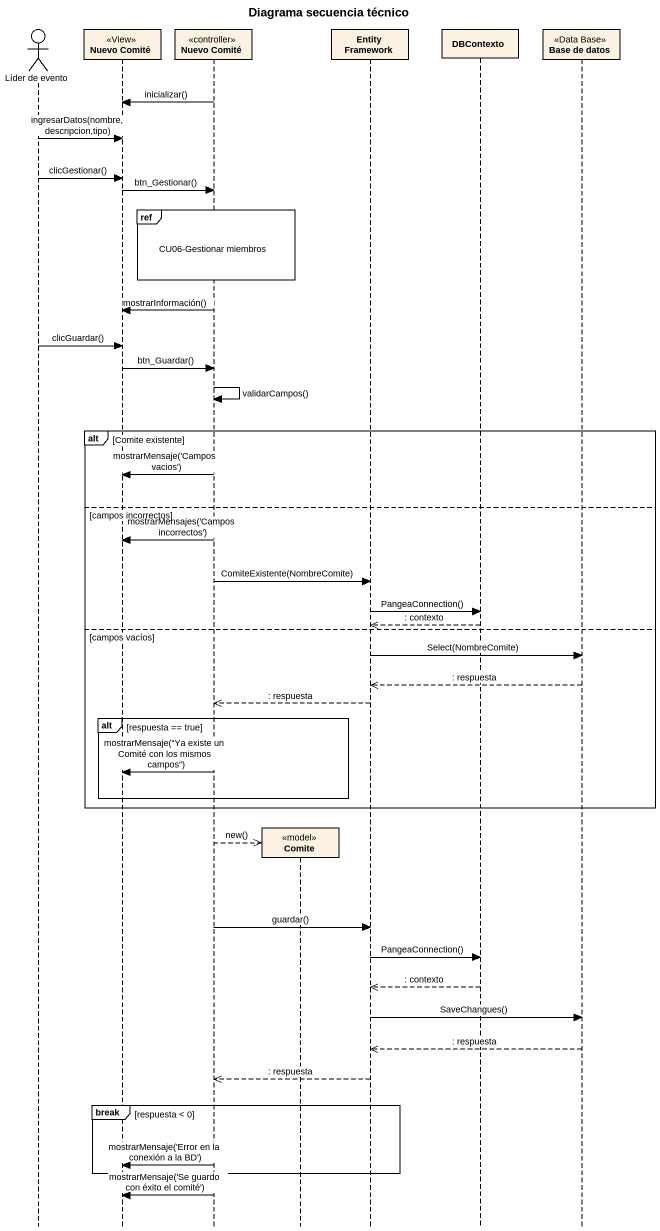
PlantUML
@startuml
title Diagrama secuencia técnico
hide footbox
actor "Líder de evento" as Líder_de_evento
participant "Nuevo Comité" as Nuevo_Comité <<View>>
participant "Nuevo Comité" as Nuevo_Comité_2 <<controller>>
participant Comite <<model>>
participant "Entity Framework" as Entity_Framework
participant DBContexto
participant "Base de datos" as Base_de_datos <<Data Base>>

Nuevo_Comité_2 -> Nuevo_Comité : inicializar()
Líder_de_evento -> Nuevo_Comité : ingresarDatos(nombre,descripcion,tipo)
Líder_de_evento -> Nuevo_Comité : clicGestionar()
Nuevo_Comité -> Nuevo_Comité_2 : btn_Gestionar()
ref over Nuevo_Comité_2 : CU06-Gestionar miembros
Nuevo_Comité_2 -> Nuevo_Comité : mostrarInformación()
Líder_de_evento -> Nuevo_Comité : clicGuardar()
Nuevo_Comité -> Nuevo_Comité_2 : btn_Guardar()
Nuevo_Comité_2 -> Nuevo_Comité_2 : validarCampos()
alt Comite existente
  Nuevo_Comité_2 -> Nuevo_Comité : mostrarMensaje('Campos vacios')
else campos incorrectos
  Nuevo_Comité_2 -> Nuevo_Comité : mostrarMensajes('Campos incorrectos')
  Nuevo_Comité_2 -> Entity_Framework : ComiteExistente(NombreComite)
  Entity_Framework -> DBContexto : PangeaConnection()
  DBContexto -->> Entity_Framework : : contexto
else campos vacíos
  Entity_Framework -> Base_de_datos : Select(NombreComite)
  Base_de_datos -->> Entity_Framework : : respuesta
  Entity_Framework -->> Nuevo_Comité_2 : : respuesta
  alt respuesta == true
    Nuevo_Comité_2 -> Nuevo_Comité : mostrarMensaje(“Ya existe un Comité con los mismos campos”)
  end
end
Nuevo_Comité_2 -->> Comite ** : new()
Nuevo_Comité_2 -> Entity_Framework : guardar()
Entity_Framework -> DBContexto : PangeaConnection()
DBContexto -->> Entity_Framework : : contexto
Entity_Framework -> Base_de_datos : SaveChangues()
Base_de_datos -->> Entity_Framework : : respuesta
Entity_Framework -->> Nuevo_Comité_2 : : respuesta
break respuesta < 0
  Nuevo_Comité_2 -> Nuevo_Comité : mostrarMensaje('Error en la conexión a la BD')
end
Nuevo_Comité_2 -> Nuevo_Comité : mostrarMensaje('Se guardo con éxito el comité')
@enduml
